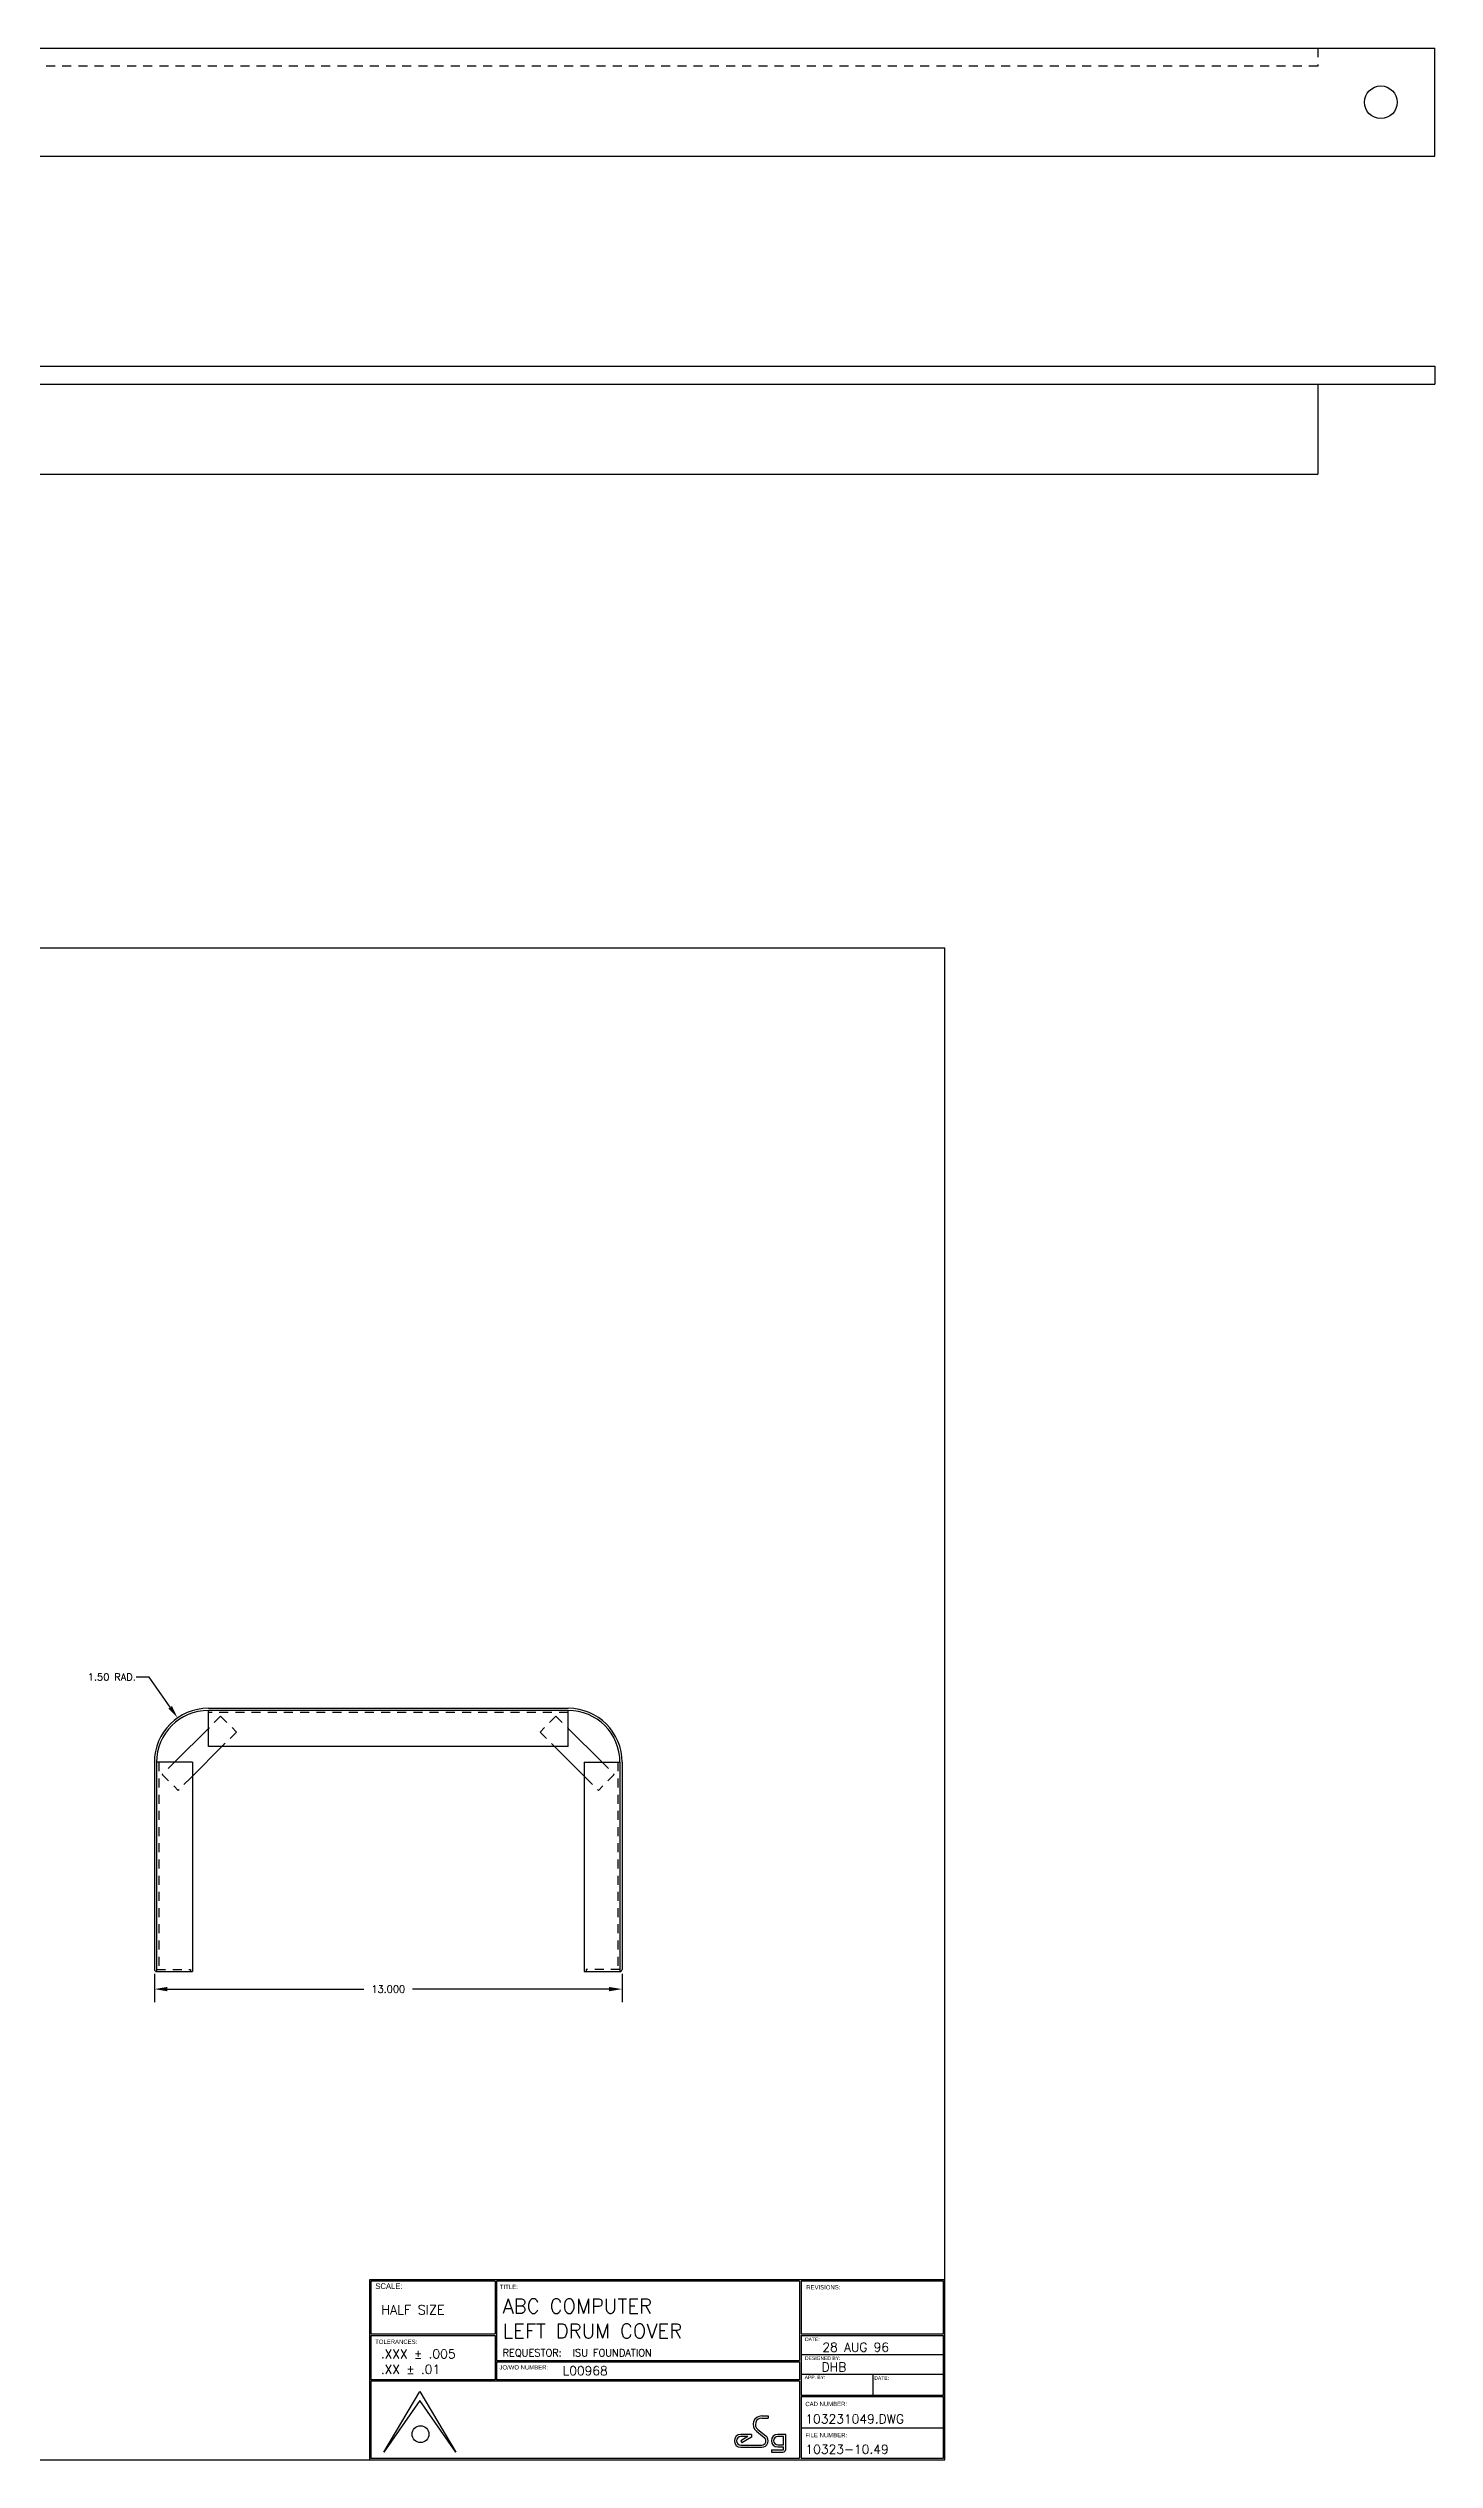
# Model space of a CAD drawing. Extents: x 0 to 122, y 0 to 77.
# Drawn here: x 20.54 to 39.81, y 0 to 33.5 of the extents above; entities that cross this region are included whole.
import ezdxf
from ezdxf.enums import TextEntityAlignment as Align

# ---------------------------------------------------------------- set-up
doc = ezdxf.new("R2010")
doc.units = 0
doc.header["$MEASUREMENT"] = 0
doc.linetypes.add('HIDDEN2', pattern=[0.1875, 0.125, -0.0625])
doc.layers.get('0').update_dxf_attribs({"linetype": 'CONTINUOUS'})
doc.layers.get('DEFPOINTS').update_dxf_attribs({"linetype": 'CONTINUOUS'})
for name, color, linetype in [('BORDER', 5, 'CONTINUOUS'), ('DIM', 1, 'CONTINUOUS'), ('HIDDEN2', 6, 'HIDDEN2'), ('OBJECT', 3, 'CONTINUOUS'), ('TEXT', 1, 'CONTINUOUS')]:
    doc.layers.add(name, color=color, linetype=linetype)
doc.styles.add('SIMPLEX', font='SIMPLEX')
doc.styles.add('TITLE', font='italic')
doc.dimstyles.get("Standard").update_dxf_attribs({"dimtxt": 0.1, "dimasz": 0.18, "dimexe": 0.18, "dimexo": 0.063, "dimgap": 0.1, "dimtad": 0, "dimtih": 1, "dimtoh": 1, "dimdec": 3, "dimzin": 0, "dimdsep": 46, "dimtxsty": 'SIMPLEX', "dimcen": 0.1, "dimclrd": 1, "dimclre": 1, "dimclrt": 1, "dimadec": 0, "dimazin": 0, "dimtfac": 0.8, "dimtdec": 3, "dimtofl": 0, "dimtmove": 2, "dimatfit": 3, "dimfxl": 1, "dimtolj": 1, "dimtzin": 0, "dimarcsym": 0})

# ---------------------------------------------------------------- blocks, each defined once
blk = doc.blocks.new('T-BLK')
for p, q in [((-7.8, 0.106), (-7.3, 0.949)), ((-7.3, 0.824), (-7.8, 0.106)), ((-7.3, 0.949), (-6.8, 0.106)), ((-6.8, 0.106), (-7.3, 0.824)), ((-2.689, 0.351), (-2.838, 0.351)), ((-2.689, 0.351), (-2.689, 0.316)), ((-2.621, 0.397), (-2.511, 0.308)), ((-2.603, 0.42), (-2.492, 0.332)), ((-2.547, 0.608), (-2.459, 0.608)), ((-2.547, 0.578), (-2.459, 0.578)), ((-2.459, 0.608), (-2.459, 0.578)), ((-2.214, 0.351), (-2.325, 0.351)), ((-2.214, 0.144), (-2.214, 0.351)), ((-2.739, 0.321), (-2.838, 0.321)), ((-2.739, 0.321), (-2.838, 0.263)), ((-2.838, 0.263), (-2.822, 0.237)), ((-2.838, 0.204), (-2.547, 0.204)), ((-2.838, 0.174), (-2.547, 0.174)), ((-2.689, 0.316), (-2.822, 0.237)), ((-2.411, 0.136), (-2.411, 0.106)), ((-2.411, 0.136), (-2.252, 0.136)), ((-2.411, 0.106), (-2.252, 0.106)), ((-2.244, 0.321), (-2.325, 0.321)), ((-2.325, 0.209), (-2.244, 0.209)), ((-2.325, 0.179), (-2.244, 0.179)), ((-2.244, 0.209), (-2.244, 0.321)), ((-2.244, 0.144), (-2.244, 0.179))]:
    blk.add_line(p, q)
blk.add_circle((-7.29, 0.356), 0.117)
for centre, radius, start, end in [((-2.838, 0.263), 0.0887, 90, 270), ((-2.547, 0.49), 0.119, 90, 231.3801), ((-2.547, 0.49), 0.0887, 90, 231.3801), ((-2.325, 0.265), 0.086, 90, 270), ((-2.838, 0.263), 0.0587, 90, 270), ((-2.547, 0.263), 0.0887, 270, 51.3801), ((-2.547, 0.263), 0.0587, 270, 51.3801), ((-2.325, 0.265), 0.056, 90, 270), ((-2.252, 0.144), 0.00793, 270, 0), ((-2.252, 0.144), 0.0379, 270, 0)]:
    blk.add_arc(centre, radius, start, end)
at = {"layer": 'BORDER'}
for p, q in [((-6.251, 2.48), (-6.251, 1.748)), ((-6.231, 2.48), (-6.231, 1.381)), ((-2.021, 2.48), (-2.021, 1.381)), ((-2.001, 2.48), (-2.001, 1.748)), ((-7.98, 1.748), (-6.251, 1.748)), ((-7.98, 1.728), (-6.251, 1.728)), ((-6.251, 1.728), (-6.251, 1.111)), ((-2.001, 1.748), (-0.02, 1.748)), ((-2.001, 1.728), (-0.02, 1.728)), ((-2.001, 1.728), (-2.001, 0.897)), ((-6.231, 1.381), (-2.021, 1.381)), ((-6.231, 1.361), (-2.021, 1.361)), ((-6.231, 1.361), (-6.231, 1.111)), ((-2.021, 1.361), (-2.021, 1.111)), ((-6.251, 1.111), (-7.98, 1.111)), ((-2.021, 1.091), (-7.98, 1.091)), ((-2.021, 1.111), (-6.231, 1.111)), ((-2.021, 1.091), (-2.021, 0.02)), ((-2.001, 0.897), (-0.02, 0.897)), ((-2.001, 0.877), (-0.02, 0.877)), ((-2.001, 0.877), (-2.001, 0.02))]:
    blk.add_line(p, q, dxfattribs=at)
for points in [[(0, 0), (0, 2.5), (-8, 2.5), (-8, 0), (0, 0)], [(-6.251, 2.48), (-7.98, 2.48), (-7.98, 1.748)], [(-2.021, 2.48), (-6.231, 2.48)], [(-0.02, 1.748), (-0.02, 2.48), (-2.001, 2.48)], [(-7.98, 1.728), (-7.98, 1.111)], [(-0.02, 0.897), (-0.02, 1.728)], [(-7.98, 1.091), (-7.98, 0.02), (-2.021, 0.02)], [(-0.02, 0.02), (-0.02, 0.877)], [(-2.001, 0.02), (-0.02, 0.02)]]:
    blk.add_lwpolyline(points, dxfattribs=at)
at = {"layer": 'TEXT', "color": 2}
for p, q in [((-0.02, 1.456), (-2.001, 1.456)), ((-2.001, 1.191), (-0.02, 1.191)), ((-1.001, 1.191), (-1.001, 0.897)), ((-2.001, 0.444), (-0.02, 0.444))]:
    blk.add_line(p, q, dxfattribs=at)
at = {"style": 'SIMPLEX'}
for s, height, p in [('.XXX %%P .005', 0.125, (-7.841, 1.408)), ('REQUESTOR:', 0.1, (-6.148, 1.436)), ('.XX %%P .01', 0.125, (-7.841, 1.194))]:
    blk.add_text(s, height=height, dxfattribs=at).set_placement(p)
for tag, p, height in [('DWG_:_ACT', (-7.836, 2.018), 0.13), ('FLINE_TITLE', (-6.147, 2.034), 0.2), ('SLINE_TITLE', (-6.147, 1.69), 0.2), ('REQUESTOR', (-5.176, 1.436), 0.1), ('DESN', (-1.715, 1.225), 0.125), ('DATE', (-1.704, 1.501), 0.125), ('J.O.N.', (-5.314, 1.174), 0.125), ('CAD_NUMBER', (-1.94, 0.505), 0.125), ('FILE_NUMBER', (-1.94, 0.084), 0.125)]:
    blk.add_attdef(tag, p, '', height=height, dxfattribs=at)
at = {"color": 7, "style": 'TITLE', "flags": 2}
for tag, p, height in [('TOP_LINE_LOGO', (-6.698, 0.767), 0.17), ('BOTTOM_LINE_LOGO', (-6.693, 0.147), 0.125)]:
    blk.add_attdef(tag, p, '', height=height, dxfattribs=at)
at = {"style": 'SIMPLEX', "flags": 2}
for tag, p, height in [('SECOND_LOGO_LINE', (-6.692, 0.384), 0.085), ('FIRST_LOGO_LINE', (-6.691, 0.542), 0.1)]:
    blk.add_attdef(tag, p, '', height=height, dxfattribs=at)
at = {"layer": 'TEXT'}
for s, height, p in [('SCALE:', 0.08, (-7.918, 2.372)), ('TITLE:', 0.06, (-6.186, 2.371)), ('REVISIONS:', 0.06, (-1.928, 2.366)), ('DATE:', 0.05, (-1.945, 1.648)), ('TOLERANCES:', 0.06, (-7.919, 1.609)), ('DESIGNED BY:', 0.05, (-1.945, 1.386)), ('JO/WO NUMBER:', 0.06, (-6.192, 1.254)), ('APP. BY:', 0.05, (-1.95, 1.12)), ('DATE:', 0.05, (-0.982, 1.11)), ('CAD NUMBER:', 0.06, (-1.941, 0.745)), ('FILE NUMBER:', 0.06, (-1.94, 0.312))]:
    blk.add_text(s, height=height, dxfattribs=at).set_placement(p)
blk = doc.blocks.new('*D7')
at = {"color": 1, "linetype": 'ByBlock', "transparency": 16777216}
for p, q in [((20.175, 6.749), (20.175, 6.358)), ((26.676, 6.749), (26.676, 6.358)), ((20.355, 6.538), (23.088, 6.538)), ((26.496, 6.538), (23.764, 6.538))]:
    blk.add_line(p, q, dxfattribs=at)
for points in [[(20.355, 6.568), (20.355, 6.508), (20.175, 6.538)], [(26.496, 6.568), (26.496, 6.508), (26.676, 6.538)]]:
    blk.add_solid(points, dxfattribs=at)
at = {"layer": 'DEFPOINTS', "color": 0, "linetype": 'ByBlock', "transparency": 16777216}
for p in [(20.175, 6.812), (26.676, 6.812), (26.676, 6.538)]:
    blk.add_point(p, dxfattribs=at)
at = {"color": 1, "linetype": 'ByBlock', "transparency": 16777216, "style": 'SIMPLEX'}
blk.add_text('13.000', height=0.1, dxfattribs=at).set_placement((23.426, 6.538), align=Align.MIDDLE_CENTER)

msp = doc.modelspace()

# ---------------------------------------------------------------- linework, layer by layer
at = {"color": 1, "linetype": 'ByBlock'}
for p, q in [((21.941, 10.8732), (21.761, 10.8732)), ((22.2324, 10.4529), (21.941, 10.8732))]:
    msp.add_line(p, q, dxfattribs=at)
msp.add_solid([(22.2077, 10.4358), (22.257, 10.47), (22.3349, 10.3049)], dxfattribs=at)
at = {"layer": 'BORDER'}
for p, q in [((0, 21), (33, 21)), ((33, 0), (33, 21)), ((0, 0), (33, 0))]:
    msp.add_line(p, q, dxfattribs=at)
at = {"layer": 'DEFPOINTS', "color": 0, "linetype": 'ByBlock'}
for p in [(22.3349, 10.3049), (22.7622, 9.6885)]:
    msp.add_point(p, dxfattribs=at)
at = {"layer": 'DIM'}
for p, q in [((2.8072, 33.4987), (39.8072, 33.4987)), ((2.8072, 31.9987), (39.8072, 31.9987))]:
    msp.add_line(p, q, dxfattribs=at)
at = {"layer": 'HIDDEN2'}
for p, q in [((38.1822, 33.4987), (38.1822, 33.2487)), ((38.1822, 33.2487), (18.6822, 33.2487)), ((27.7632, 10.3785), (22.7622, 10.3785)), ((22.932, 10.3293), (22.7622, 10.1595)), ((22.932, 10.3293), (23.153, 10.1083)), ((23.153, 10.1083), (22.9831, 9.9385)), ((27.5933, 10.3293), (27.3723, 10.1083)), ((27.3723, 10.1083), (27.5422, 9.9385)), ((27.5933, 10.3293), (27.7632, 10.1595)), ((22.0722, 9.6885), (22.0722, 6.8123)), ((22.2912, 9.6885), (22.1213, 9.5187)), ((22.1213, 9.5187), (22.3423, 9.2977)), ((22.5122, 9.4675), (22.3423, 9.2977)), ((28.0132, 9.4675), (28.183, 9.2977)), ((28.404, 9.5187), (28.183, 9.2977)), ((28.2341, 9.6885), (28.404, 9.5187)), ((28.4532, 9.6885), (28.4532, 6.8123)), ((22.0422, 6.8123), (22.5122, 6.8123)), ((22.5122, 6.8123), (22.5122, 6.7823)), ((28.0132, 6.8123), (28.0132, 6.7823)), ((28.4832, 6.8123), (28.0132, 6.8123))]:
    msp.add_line(p, q, dxfattribs=at)
at = {"layer": 'OBJECT'}
for p, q in [((22.7622, 10.4385), (27.7632, 10.4385)), ((22.7622, 9.9085), (22.7622, 10.4085)), ((27.7632, 10.4085), (22.7622, 10.4085)), ((27.7632, 9.9085), (27.7632, 10.4085)), ((22.7622, 10.1595), (22.2912, 9.6885)), ((27.7632, 10.1595), (28.2341, 9.6885)), ((22.9831, 9.9385), (22.5122, 9.4675)), ((27.7632, 9.9085), (22.7622, 9.9085)), ((27.5422, 9.9385), (28.0132, 9.4675)), ((22.0122, 9.6885), (22.0122, 6.8123)), ((22.5422, 9.6885), (22.0422, 9.6885)), ((22.0422, 9.6885), (22.0422, 6.7823)), ((22.5422, 9.6885), (22.5422, 6.7823)), ((27.9832, 9.6885), (28.4832, 9.6885)), ((27.9832, 9.6885), (27.9832, 6.7823)), ((28.4832, 9.6885), (28.4832, 6.7823)), ((28.5132, 9.6885), (28.5132, 6.8123)), ((22.0422, 6.7823), (22.5422, 6.7823)), ((27.9832, 6.7823), (28.4832, 6.7823))]:
    msp.add_line(p, q, dxfattribs=at)
msp.add_circle((39.0572, 32.7487), 0.2266, dxfattribs=at)
for centre, radius, start, end in [((22.7622, 9.6885), 0.75, 90, 180), ((22.7622, 9.6885), 0.72, 90, 180), ((27.7632, 9.6885), 0.75, 0, 90), ((27.7632, 9.6885), 0.72, 0, 90), ((22.0422, 6.8123), 0.03, 180, 270), ((28.4832, 6.8123), 0.03, 270, 0)]:
    msp.add_arc(centre, radius, start, end, dxfattribs=at)
at = {"layer": 'TEXT'}
for p, q in [((39.8072, 31.9987), (39.8072, 33.4987)), ((2.8072, 29.0829), (39.8072, 29.0829)), ((2.8072, 28.8329), (39.8072, 28.8329)), ((38.1822, 28.8329), (38.1822, 27.5829)), ((39.8072, 29.0829), (39.8072, 28.8329)), ((18.6822, 27.5829), (38.1822, 27.5829))]:
    msp.add_line(p, q, dxfattribs=at)

# ---------------------------------------------------------------- block references
ref = msp.add_blockref('T-BLK', (33, 0), dxfattribs=at)
ref.add_attrib('FLINE_TITLE', 'ABC COMPUTER', (26.853, 2.0341), dxfattribs={"layer": '0', "height": 0.2, "style": 'SIMPLEX'})
ref.add_attrib('SLINE_TITLE', 'LEFT DRUM COVER', (26.853, 1.6905), dxfattribs={"layer": '0', "height": 0.2, "style": 'SIMPLEX'})
ref.add_attrib('DWG_:_ACT', 'HALF SIZE', (25.1645, 2.0175), dxfattribs={"layer": '0', "height": 0.13, "style": 'SIMPLEX'})
ref.add_attrib('CAD_NUMBER', '103231049.DWG', (31.0597, 0.505), dxfattribs={"layer": '0', "height": 0.125, "style": 'SIMPLEX'})
ref.add_attrib('FILE_NUMBER', '10323-10.49', (31.0604, 0.0836), dxfattribs={"layer": '0', "height": 0.125, "style": 'SIMPLEX'})
ref.add_attrib('REQUESTOR', 'ISU FOUNDATION', (27.8241, 1.4363), dxfattribs={"layer": '0', "height": 0.1, "style": 'SIMPLEX'})
ref.add_attrib('J.O.N.', 'L00968', (27.6861, 1.1736), dxfattribs={"layer": '0', "height": 0.125, "style": 'SIMPLEX'})
ref.add_attrib('DATE', '28 AUG 96', (31.2959, 1.5011), dxfattribs={"layer": '0', "height": 0.125, "style": 'SIMPLEX'})
ref.add_attrib('DESN', 'DHB', (31.2849, 1.2252), dxfattribs={"layer": '0', "height": 0.125, "style": 'SIMPLEX'})

# ---------------------------------------------------------------- texts
at = {"color": 1, "linetype": 'ByBlock', "style": 'SIMPLEX'}
msp.add_text('1.50 RAD.', height=0.1, dxfattribs=at).set_placement((21.4206, 10.8732), align=Align.MIDDLE)

# ---------------------------------------------------------------- dimensions: what is measured, and where the dimension line sits
at = {"layer": 'DIM'}
dim = msp.add_linear_dim(base=(28.5132, 6.5375), p1=(22.0122, 6.8123), p2=(28.5132, 6.8123), text='13.000', dimstyle='Standard', dxfattribs=at)
dim.commit()
dim.dimension.update_dxf_attribs({"geometry": '*D7', "text_midpoint": (25.2627, 6.5375), "insert": (1.8368, 0)})

doc.saveas('drawing.dxf')
